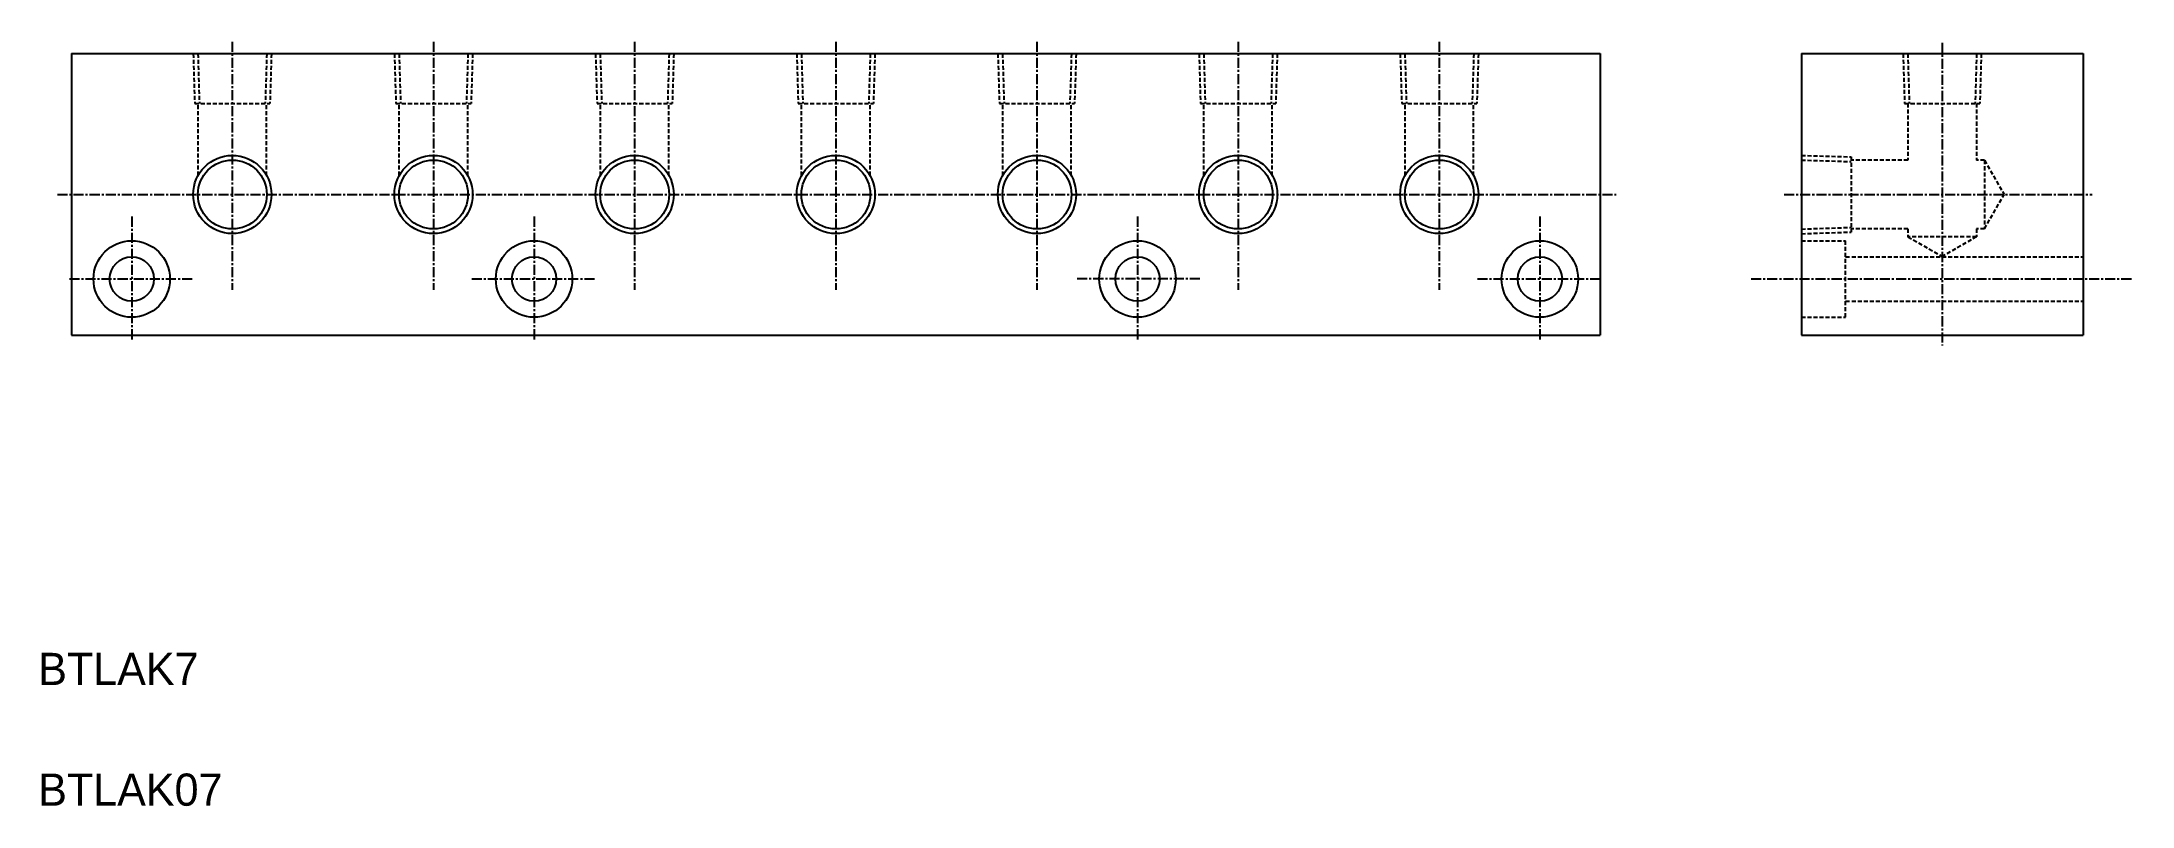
# Model space of a CAD drawing. Extents: x 724 to 984, y 266 to 361.
import ezdxf

# ---------------------------------------------------------------- set-up
doc = ezdxf.new("R2010")
doc.units = 0
doc.linetypes.add('CENTER', pattern=[2, 1.25, -0.25, 0.25, -0.25])
doc.linetypes.add('DASHED', pattern=[0.75, 0.5, -0.25])
doc.layers.get('0').update_dxf_attribs({"linetype": 'CONTINUOUS'})
doc.layers.add('CENTER', color=1, linetype='CENTER')

msp = doc.modelspace()

# ---------------------------------------------------------------- linework, layer by layer
for p, q in [((727.84, 359.59), (917.84, 359.59)), ((727.84, 359.59), (727.84, 324.59)), ((917.84, 359.59), (917.84, 324.59)), ((942.84, 359.59), (942.84, 324.59)), ((942.84, 359.59), (977.84, 359.59)), ((977.84, 359.59), (977.84, 324.59)), ((942.84, 348.34), (942.84, 348.34)), ((942.84, 342.09), (942.84, 342.09)), ((727.84, 324.59), (917.84, 324.59)), ((942.84, 324.59), (977.84, 324.59))]:
    msp.add_line(p, q)
at = {"color": 3, "linetype": 'DASHED'}
for p, q in [((742.98, 359.59), (743.17, 353.39)), ((743.56, 359.59), (743.75, 353.39)), ((752.12, 359.59), (751.93, 353.39)), ((752.7, 359.59), (752.51, 353.39)), ((767.98, 359.59), (768.17, 353.39)), ((768.56, 359.59), (768.75, 353.39)), ((777.12, 359.59), (776.93, 353.39)), ((777.7, 359.59), (777.51, 353.39)), ((792.98, 359.59), (793.17, 353.39)), ((793.56, 359.59), (793.75, 353.39)), ((802.12, 359.59), (801.93, 353.39)), ((802.7, 359.59), (802.51, 353.39)), ((817.98, 359.59), (818.17, 353.39)), ((818.56, 359.59), (818.75, 353.39)), ((827.12, 359.59), (826.93, 353.39)), ((827.7, 359.59), (827.51, 353.39)), ((842.98, 359.59), (843.17, 353.39)), ((843.56, 359.59), (843.75, 353.39)), ((852.12, 359.59), (851.93, 353.39)), ((852.7, 359.59), (852.51, 353.39)), ((867.98, 359.59), (868.17, 353.39)), ((868.56, 359.59), (868.75, 353.39)), ((877.12, 359.59), (876.93, 353.39)), ((877.7, 359.59), (877.51, 353.39)), ((892.98, 359.59), (893.17, 353.39)), ((893.56, 359.59), (893.75, 353.39)), ((902.12, 359.59), (901.93, 353.39)), ((902.7, 359.59), (902.51, 353.39)), ((955.48, 359.59), (955.67, 353.39)), ((956.06, 359.59), (956.25, 353.39)), ((964.62, 359.59), (964.43, 353.39)), ((965.2, 359.59), (965.01, 353.39)), ((743.17, 353.39), (752.51, 353.39)), ((743.59, 344.45), (743.59, 353.39)), ((752.09, 344.45), (752.09, 353.39)), ((768.17, 353.39), (777.51, 353.39)), ((768.59, 344.45), (768.59, 353.39)), ((777.09, 344.45), (777.09, 353.39)), ((793.17, 353.39), (802.51, 353.39)), ((793.59, 344.45), (793.59, 353.39)), ((802.09, 344.45), (802.09, 353.39)), ((818.17, 353.39), (827.51, 353.39)), ((818.59, 344.45), (818.59, 353.39)), ((827.09, 344.45), (827.09, 353.39)), ((843.17, 353.39), (852.51, 353.39)), ((843.59, 344.45), (843.59, 353.39)), ((852.09, 344.45), (852.09, 353.39)), ((868.17, 353.39), (877.51, 353.39)), ((868.59, 344.45), (868.59, 353.39)), ((877.09, 344.45), (877.09, 353.39)), ((893.17, 353.39), (902.51, 353.39)), ((893.59, 344.45), (893.59, 353.39)), ((902.09, 344.45), (902.09, 353.39)), ((955.67, 353.39), (965.01, 353.39)), ((956.09, 353.39), (956.09, 346.34)), ((964.59, 353.39), (964.59, 346.34)), ((942.84, 346.95), (949.04, 346.76)), ((942.84, 346.37), (949.04, 346.18)), ((949.04, 346.76), (949.04, 337.42)), ((956.09, 346.34), (949.04, 346.34)), ((965.59, 346.34), (964.59, 346.34)), ((965.59, 346.34), (968.04, 342.09)), ((965.59, 346.34), (965.59, 337.84)), ((965.59, 337.84), (968.04, 342.09)), ((942.84, 337.8), (949.04, 338)), ((956.09, 337.84), (949.04, 337.84)), ((956.09, 337.84), (956.09, 336.84)), ((965.59, 337.84), (964.59, 337.84)), ((964.59, 337.84), (964.59, 336.84)), ((942.84, 337.22), (949.04, 337.42)), ((942.84, 336.34), (948.34, 336.34)), ((948.34, 326.84), (948.34, 336.34)), ((964.59, 336.84), (956.09, 336.84)), ((956.09, 336.84), (960.34, 334.38)), ((964.59, 336.84), (960.34, 334.38)), ((948.34, 334.34), (977.84, 334.34)), ((948.34, 328.84), (977.84, 328.84)), ((942.84, 326.84), (948.34, 326.84))]:
    msp.add_line(p, q, dxfattribs=at)
at = {"color": 3}
for centre in [(747.84, 342.09), (772.84, 342.09), (797.84, 342.09), (822.84, 342.09), (847.84, 342.09), (872.84, 342.09), (897.84, 342.09)]:
    msp.add_circle(centre, 4.86, dxfattribs=at)
for centre, radius in [((747.84, 342.09), 4.28), ((772.84, 342.09), 4.28), ((797.84, 342.09), 4.28), ((822.84, 342.09), 4.28), ((847.84, 342.09), 4.28), ((872.84, 342.09), 4.28), ((897.84, 342.09), 4.28), ((735.34, 331.59), 4.75), ((785.34, 331.59), 4.75), ((860.34, 331.59), 4.75), ((910.34, 331.59), 4.75), ((735.34, 331.59), 2.75), ((785.34, 331.59), 2.75), ((860.34, 331.59), 2.75), ((910.34, 331.59), 2.75)]:
    msp.add_circle(centre, radius)
at = {"layer": 'CENTER', "color": 1, "linetype": 'CENTER'}
for p, q in [((747.84, 361.06), (747.84, 330.23)), ((772.84, 361.06), (772.84, 330.23)), ((797.84, 361.06), (797.84, 330.23)), ((822.84, 361.06), (822.84, 330.23)), ((847.84, 361.06), (847.84, 330.23)), ((872.84, 361.06), (872.84, 330.23)), ((897.84, 361.06), (897.84, 330.23)), ((960.34, 360.95), (960.34, 323.31)), ((726.11, 342.09), (919.82, 342.09)), ((940.7, 342.09), (978.96, 342.09)), ((735.34, 339.34), (735.34, 323.84)), ((785.34, 339.34), (785.34, 323.84)), ((860.34, 339.34), (860.34, 323.84)), ((910.34, 339.34), (910.34, 323.84)), ((727.59, 331.59), (743.09, 331.59)), ((777.59, 331.59), (793.09, 331.59)), ((868.09, 331.59), (852.59, 331.59)), ((902.59, 331.59), (918.09, 331.59)), ((936.6, 331.59), (983.95, 331.59))]:
    msp.add_line(p, q, dxfattribs=at)

# ---------------------------------------------------------------- texts
for s, p in [('BTLAK7', (723.72, 281.14)), ('BTLAK07', (723.72, 266.14))]:
    msp.add_text(s, height=4).set_placement(p)

doc.saveas('drawing.dxf')
